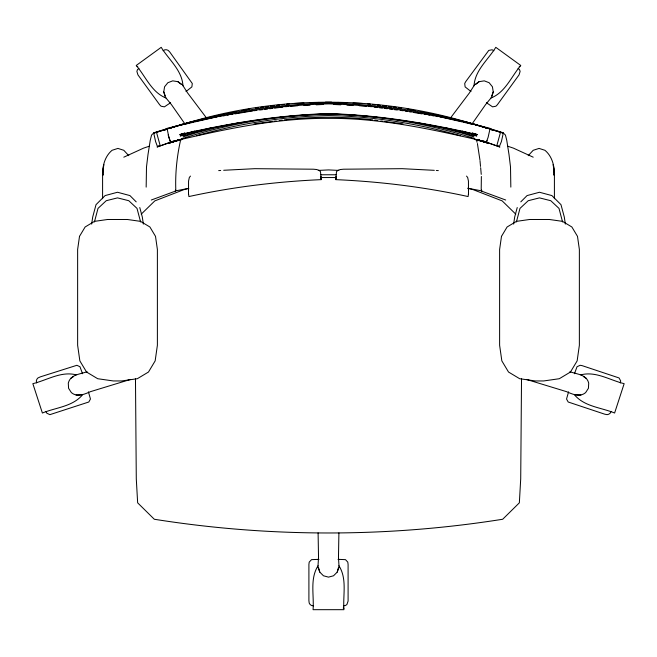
<?xml version="1.0" encoding="UTF-8"?>
<svg xmlns="http://www.w3.org/2000/svg" width="657" height="657" viewBox="0 0 657 657"><rect width="100%" height="100%" fill="white"/><g stroke="black" fill="none" stroke-linecap="round" stroke-linejoin="round"><path stroke-width="0.99" d="M188.526 190.53L188.534 188.534M521.527 378.465L520.714 478.846L519.35 502.827L502.695 519.252C387.4 537.549 269.6 537.549 154.305 519.252L137.65 502.827L136.286 478.846L135.473 378.465M188.485 193.372L188.888 196.558C232.406 187.048 276.663 181.611 321.158 179.64L321.018 176.938M188.502 194.497L188.559 181.069L189.339 177.456L190.481 176.092M434.318 170.335L402.232 168.677L343.545 169.21L340.252 169.539L337.895 170.368L336.483 171.699L335.842 179.64C380.337 181.611 424.594 187.048 468.113 196.558L468.515 193.372M338.905 532.909L338.47 557.423L339.061 567.065L337.222 572.099L333.534 575.787L328.5 577.133L323.466 575.787L319.778 572.099L317.939 567.065L318.53 557.423L318.095 532.909M335.842 179.64L335.982 176.938M335.842 178.803L336.006 176.782M474.026 85.788C474.937 70.266 488.176 59.73 495.789 47.32L520.763 65.462C511.31 76.541 505.381 92.382 490.902 98.049M554.179 175.025C554.73 166.032 552.094 156.251 544.94 150.297L539.068 148.416L533.197 150.297L528.22 155.668M554.179 175.115L553.243 164.472L554.409 173.144L554.409 198.71M102.821 175.115L103.757 164.472L102.591 173.144L102.591 198.71M554.155 175.205L554.409 173.259M91.66 224.103L92.694 217.073L96.021 204.664L105.104 195.581L117.513 192.255L129.922 195.581L136.204 201.871M513.643 224.103L514.677 217.073L517.231 207.53M184.847 123.779L171.378 104.529L165.236 97.08L163.757 91.923L164.57 86.773L167.855 82.725L172.725 80.852L177.875 81.665L182.317 84.663L187.508 92.809L206.577 118.088M620.323 382.932L620.684 380.912L619.034 377.939L582.094 365.629L580.123 365.292L577.035 366.729L574.464 373.734M94.427 221.959L98 208.409L106.245 200.705L117.513 197.88L128.772 200.705L137.017 208.409L140.598 221.959M516.402 221.959L519.983 208.409L528.228 200.705L539.487 197.88L550.755 200.705L559 208.409L562.573 221.959M175.493 190.095L175.345 190.85L175.813 190.316C175.156 173.423 176.914 156.087 180.732 139.473M475.101 139.35L486.394 141.838C434.441 129.872 382.004 117.931 328.377 118.383C274.881 117.94 222.559 129.782 170.754 141.838L181.849 139.341L170.664 142.249L168.906 137.403L167.034 128.37C219.816 114.548 273.953 105.177 328.574 103.88C383.195 105.177 437.332 114.548 490.114 128.37L490.204 128.78M170.68 142.158L157.089 147.012L168.545 142.93M481.203 189.627L481.367 176.487M337.222 572.099L338.347 567.903M500.601 131.942L496.889 145.402L499.46 146.273L501.398 141.592L503.336 132.886L500.601 131.942L490.04 128.698L488.094 137.403L486.32 142.158L499.911 147.012L488.455 142.93M146.166 187.114L146.495 166.935L147.997 154.535L150.248 140.311L151.545 135.12L152.794 133.765M450.423 118.088L469.492 92.809L474.683 84.663L479.125 81.665L484.275 80.852L489.145 82.725L492.43 86.773L493.243 91.923L491.764 97.08L485.622 104.529L472.153 123.779M568.576 391.851L566.539 399.029L568.19 402.002L604.793 414.206L607.101 414.649L608.719 414.255L610.189 413.204L611.084 411.364M487.124 140.672L486.41 142.569L475.225 139.662M491.682 95.979L493.243 91.923M481.655 190.095L481.688 190.883L467.677 188.214M87.135 371.714C80.17 374.293 70.545 374.309 68.295 383.08L68.574 388.287L71.408 392.656C77.288 397.526 84.392 394.274 90.403 391.679L130.456 379.442M318.07 565.767C309.685 578.858 314.202 595.16 313.069 609.68L343.931 609.68C342.798 595.16 347.315 578.858 338.93 565.767M180.987 139.07L181.496 138.717L181.652 139.35M82.601 394.693C72.746 406.708 55.845 407.455 42.385 413.023L32.85 383.663C47.008 380.255 61.117 370.926 76.163 374.851M520.796 201.871L527.078 195.581L539.487 192.255L551.896 195.581L560.979 204.664L564.306 217.073L565.34 224.103M141.214 214.174L154.814 200.894L183.812 189.668L188.781 188.378M138.906 68.303L137.428 69.732L136.886 71.449L137.945 74.882L159.659 104.775L161.064 106.212L164.406 106.853L170.598 102.706M475.75 84.4L479.125 81.665M186.013 91.512L191.877 86.896L192.296 83.521L169.851 52.133L168.241 50.417L166.706 49.784L164.899 49.768L163.092 50.729M70.669 378.432L73.584 376.543M526.544 379.45L566.605 391.679C572.608 394.274 579.712 397.526 585.592 392.656L588.426 388.287L588.705 383.08C586.455 374.309 576.83 374.293 569.865 371.714M123.803 157.179L143.604 148.121L149.402 146.174M175.394 191.13L151.274 200.032M137.075 66.62L137.781 66.357M169.046 128.452C220.473 112.101 274.659 104.545 328.5 102.935C382.341 104.545 436.527 112.101 487.954 128.452M177.333 140.426L168.036 143.587L177.595 140.343M168.98 128.493L182.465 124.518L168.792 128.345M182.465 138.553C229.605 123.335 278.987 115.139 328.5 113.94C378.596 115.279 428.257 123.598 476.998 134.907M180.158 134.57L184.765 133.1L180.158 134.57C228.874 123.253 278.511 114.959 328.574 113.62C378.637 114.959 428.274 123.253 476.99 134.57L472.383 133.1L476.99 134.57M156.399 131.942L153.664 132.886L155.602 141.592L157.376 146.347L160.111 145.402L156.399 131.942L166.96 128.698M166.894 128.936L164.061 129.823L165.983 129.257M182.933 136.943L195.77 132.911L216.753 127.491L240.314 122.53M179.566 139.621L168.447 143.103L180.585 139.489M183.771 124.51L188.575 123.015M183.533 134.537L194.833 131.022M183.27 135.728L211.037 127.885M182.063 124.567C276.835 94.772 380.165 94.772 474.937 124.567M165.917 129.396L153.59 133.182L177.521 125.832L168.865 128.402M180.256 135.958L183.402 135.038L180.494 135.892M182.071 124.584L193.445 121.307L181.455 124.428M169.473 142.668L179.665 139.744M196.722 135.695C239.591 123.475 283.898 116.314 328.5 115.566C373.102 116.314 417.409 123.475 460.278 135.695M181.775 139.662L170.59 142.569L168.167 134.915M200.188 119.812L203.103 119.081M205.05 118.597L214.773 116.158M179.074 125.142L179.722 124.986M183.64 124.518L193.84 122.153M194.8 121.931L214.051 117.496M180.002 134.907C228.743 123.639 278.396 115.147 328.5 114.113C378.03 115.008 427.395 123.376 474.535 138.553M180.075 134.586L184.987 133.486M218.756 115.345L223.733 114.334M228.718 113.316L236.676 111.682M241.661 110.672L249.627 109.037M580.837 374.851C595.883 370.926 609.992 380.255 624.15 383.663L614.615 413.023C601.155 407.455 584.254 406.708 574.399 394.693M182.712 124.731L180.519 125.093M175.444 190.9L188.452 188.419M215.011 117.275L216.999 116.938M218.986 116.601L220.974 116.264M222.961 115.928L224.949 115.591M226.936 115.254L228.915 114.918M230.903 114.581L232.89 114.244M234.877 113.907L252.756 110.885M343.447 605.82L345.475 605.532L346.929 604.456L348.095 601.065L348.095 564.462L347.799 562.129L345.475 559.641L338.027 559.353M254.054 123.894L272.203 121.488M274.215 121.216L276.236 120.954M279.258 120.551L282.28 120.149M284.3 119.878C313.619 116.396 343.381 116.396 372.7 119.878M253.75 110.762L256.739 110.384M259.72 110.006L262.71 109.629M264.697 109.374L267.686 108.996M269.674 108.742L272.663 108.364M274.651 108.109L282.617 107.099M285.598 106.721L288.587 106.344M255.614 108.052L258.612 107.674M260.607 107.42L263.613 107.042M265.609 106.787L268.614 106.409M270.61 106.163L274.61 105.654M276.613 105.407L279.611 105.021M281.615 104.775L284.612 104.397M286.608 104.143L289.614 103.765M218.691 170.615L220.686 170.467M223.684 170.278L254.768 168.677L313.455 169.21L316.748 169.539L319.105 170.368L320.517 171.699L321.158 179.64M76.056 395.029L81.263 394.75M290.575 106.089L297.752 105.736M303.904 105.424L310.047 105.12M316.198 104.816L323.375 104.455M318.366 170.409L328.574 169.917L338.782 170.409M294.706 103.461L303.92 103.075M310.071 102.812L319.286 102.426M325.429 102.164L331.571 102.164M320.887 174.762L336.113 174.762M321.018 177.546L335.982 177.546M318.974 559.353L311.525 559.641L309.201 562.129L308.905 564.462L308.905 600.703L309.201 603.044L310.071 604.456L311.525 605.532L313.553 605.82M337.714 102.426L346.929 102.812M353.08 103.075L362.294 103.461M333.625 104.455L340.802 104.816M346.953 105.12L353.096 105.424M359.248 105.736L366.425 106.089M575.737 394.75L580.944 395.029M436.314 170.467L438.309 170.615M475.742 125.011L476.481 125.093M367.386 103.765L370.392 104.143M372.388 104.397L375.385 104.775M377.389 105.021L380.387 105.407M382.39 105.654L386.39 106.163M388.386 106.409L391.391 106.787M393.387 107.042L396.393 107.42M398.388 107.674L401.386 108.052M368.413 106.344L371.402 106.721M374.383 107.099L377.373 107.477M379.36 107.732L382.349 108.109M384.337 108.364L387.326 108.742M389.314 108.996L392.303 109.374M394.29 109.629L397.28 110.006M400.261 110.384L403.25 110.762M374.72 120.149L377.742 120.551M380.764 120.954L382.785 121.216M384.797 121.488L402.946 123.894M405.238 111.058L407.225 111.394M409.212 111.731L411.2 112.06M413.179 112.396L422.123 113.907M424.11 114.244L426.097 114.581M428.085 114.918L430.064 115.254M432.051 115.591L434.039 115.928M436.026 116.264L438.014 116.601M440.001 116.938L441.989 117.275M407.373 109.037L415.339 110.672M420.324 111.682L428.282 113.316M433.267 114.334L438.244 115.345M416.686 122.53L440.247 127.491L461.23 132.911L474.067 136.943M472.161 133.486L477.072 134.586M442.949 117.496L462.2 121.931M463.16 122.153L473.36 124.518M477.278 124.986L477.926 125.142M442.227 116.158L451.95 118.597M453.897 119.081L456.812 119.812M445.963 127.885L473.73 135.728M475.545 124.428L463.555 121.307L474.929 124.584M475.298 139.341L486.484 142.249M468.219 188.378L473.188 189.668L502.186 200.894L515.786 214.174M343.209 608.053L343.931 608.251M477.335 139.744L487.527 142.668M476.506 135.892L473.598 135.038L476.744 135.958M488.135 128.402L479.479 125.832L503.41 133.182L491.083 129.396M491.017 129.257L492.939 129.823L490.106 128.936M468.425 123.015L473.229 124.51M462.167 131.022L473.467 134.537M488.208 128.345L474.535 124.518L488.02 128.493M477.434 139.621L488.553 143.103L476.415 139.489L477.072 142.314M507.598 146.174L513.396 148.121L533.197 157.179M479.405 140.343L488.964 143.587L479.667 140.426M505.726 200.032L481.606 191.13M519.219 66.357L519.925 66.62M166.098 98.049C151.619 92.382 145.69 76.541 136.237 65.462L161.211 47.32C168.824 59.73 182.063 70.266 182.975 85.788M493.908 50.729L492.101 49.768L488.759 50.417L465.641 81.747L464.704 83.521L465.123 86.896L470.987 91.512M583.416 376.543L586.331 378.432M486.402 102.706L492.594 106.853L495.936 106.212L497.341 104.775L519.055 74.882L520.114 71.449L519.572 69.732L518.094 68.303M177.875 81.665L181.25 84.4M504.206 133.765L505.455 135.12L506.752 140.311L509.003 154.535L510.505 166.935L510.834 187.114M128.78 155.668L123.803 150.297L117.931 148.416L112.06 150.297C104.906 156.251 102.27 166.032 102.821 175.025M466.519 176.092L467.661 177.456L468.441 181.069L468.498 194.497M481.335 190.316L481.688 190.883M45.916 411.364L46.811 413.204L49.899 414.649L88.81 402.002L90.461 399.029L88.424 391.851M163.757 91.923L165.318 95.979M82.536 373.734L79.965 366.729L76.877 365.292L40.438 376.831L37.966 377.939L36.891 379.204L36.316 380.912L36.677 382.932M477.409 143.538L479.938 159.996M318.653 567.903L319.778 572.099M139.769 207.53L142.323 217.073L143.357 224.103M480.653 167.699L481.244 174.376M102.591 173.259L102.845 175.205M480.021 160.825L480.522 166.41M320.994 176.782L321.158 178.803M468.466 188.534L468.474 190.53M79.505 236.356L77.633 249.463L77.633 345.278L79.858 360.882L86.552 372.034L97.696 378.719L113.308 380.953L121.717 380.953L137.321 378.719L148.474 372.034L155.159 360.882L157.384 345.278L157.384 249.463L155.512 236.356L149.895 226.985L140.524 221.36L127.409 219.487L107.608 219.487L94.493 221.36L85.131 226.985L79.505 236.356M501.488 236.356L499.616 249.463L499.616 345.278L501.841 360.882L508.526 372.034L519.679 378.719L535.283 380.953L543.692 380.953L559.304 378.719L570.448 372.034L577.142 360.882L579.367 345.278L579.367 249.463L577.495 236.356L571.869 226.985L562.507 221.36L549.392 219.487L529.591 219.487L516.476 221.36L507.105 226.985L501.488 236.356M166.246 129.413L163.437 130.365L166.213 129.429M493.563 130.365L490.787 129.429L493.563 130.365"/></g></svg>
